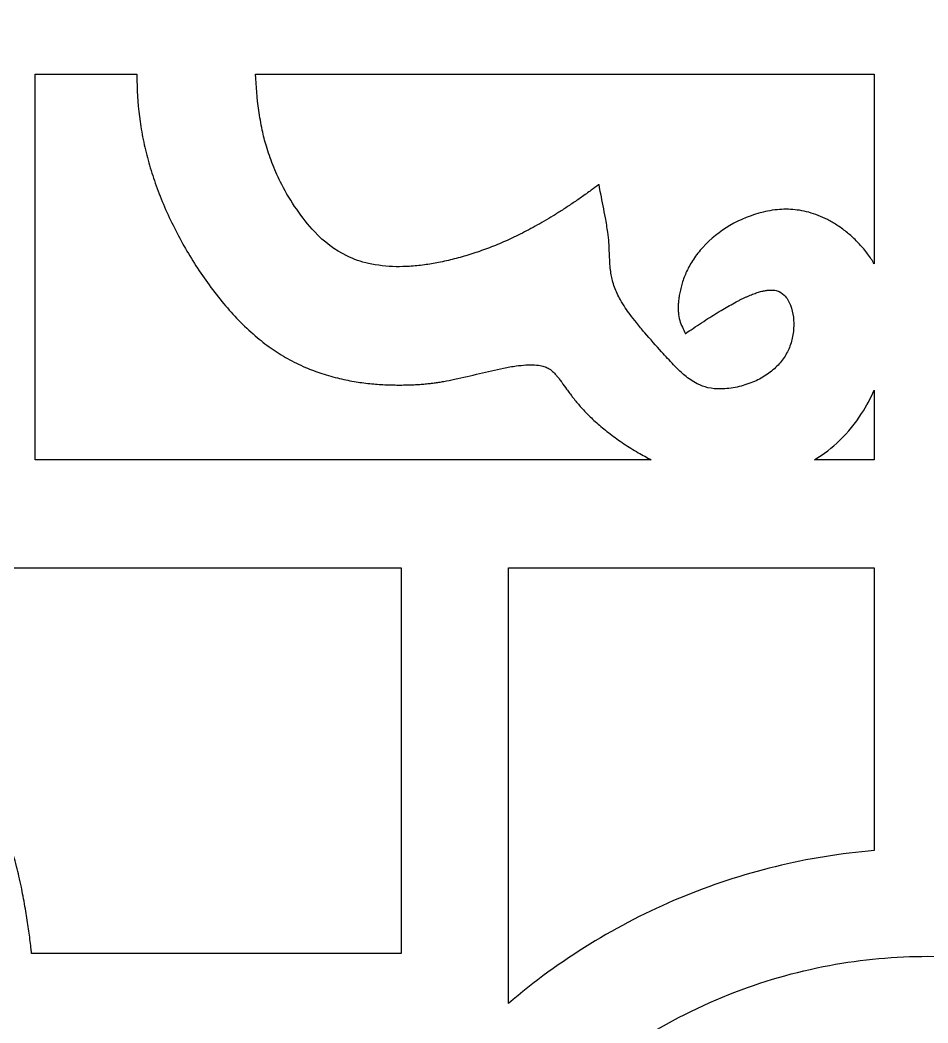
# Model space of a CAD drawing. Header units: centimetres. Extents: x -10 to 9.2, y -12 to 12.7.
# Drawn here: x -8.161 to -5.412, y -2.689 to 0.348 of the extents above; entities that cross this region are included whole.
import ezdxf

# ---------------------------------------------------------------- set-up
doc = ezdxf.new("R2010")
doc.units = ezdxf.units.CM
doc.header["$MEASUREMENT"] = 0
doc.layers.add('layer 1', color=7, linetype='Continuous')

msp = doc.modelspace()

# ---------------------------------------------------------------- linework, layer by layer
at = {"layer": 'layer 1', "color": 177}
for points, knots in [([(-0.8125, 12.67695), (-0.8125, 4.45748), (-0.8125, -3.76202), (-0.8125, -11.9815), (-0.8125, -11.9815), (-3.87863, -11.9815), (-6.94479, -11.9815), (-10.01093, -11.9815), (-10.01093, -11.9815), (-10.01093, -3.76202), (-10.01093, 4.45748), (-10.01093, 12.67695), (-10.01093, 12.67695), (-6.94479, 12.67695), (-3.87863, 12.67695), (-0.8125, 12.67695)], [0, 0, 0, 0, 0.2, 0.2, 0.2, 0.2, 0.4, 0.4, 0.4, 0.4, 0.6, 0.6, 0.6, 0.6, 1, 1, 1, 1]), ([(-8.82941, -1.75183), (-8.82253, -1.74966), (-8.81553, -1.74772), (-8.80855, -1.74601), (-8.80855, -1.74601), (-8.79773, -1.74338), (-8.78682, -1.74131), (-8.77582, -1.73981), (-8.77582, -1.73981), (-8.76476, -1.7383), (-8.75366, -1.73735), (-8.74252, -1.73698), (-8.74252, -1.73698), (-8.72389, -1.73637), (-8.70529, -1.73728), (-8.68685, -1.7397), (-8.68685, -1.7397), (-8.66301, -1.74282), (-8.63937, -1.74741), (-8.61604, -1.75346), (-8.61604, -1.75346), (-8.56824, -1.76585), (-8.5218, -1.78283), (-8.47724, -1.80423), (-8.47724, -1.80423), (-8.4399, -1.82217), (-8.4049, -1.84437), (-8.3727, -1.87054), (-8.3727, -1.87054), (-8.33961, -1.89743), (-8.31024, -1.92843), (-8.28511, -1.96298), (-8.28511, -1.96298), (-8.25666, -2.00211), (-8.23277, -2.0442), (-8.21381, -2.08878), (-8.21381, -2.08878), (-8.20579, -2.10762), (-8.1985, -2.12678), (-8.19211, -2.14621), (-8.19211, -2.14621), (-8.1845, -2.16914), (-8.17775, -2.19233), (-8.17177, -2.21573), (-8.17177, -2.21573), (-8.16926, -2.22551), (-8.16692, -2.23531), (-8.16466, -2.24515), (-8.16466, -2.24515), (-8.16217, -2.25606), (-8.15979, -2.26702), (-8.15756, -2.278), (-8.15756, -2.278), (-8.15571, -2.28699), (-8.15396, -2.296), (-8.15225, -2.30503), (-8.15225, -2.30503), (-8.15023, -2.31571), (-8.14832, -2.32638), (-8.14649, -2.33708), (-8.14649, -2.33708), (-8.14352, -2.35524), (-8.14059, -2.37341), (-8.13767, -2.39155), (-8.13767, -2.39155), (-8.13634, -2.40027), (-8.13508, -2.40897), (-8.13387, -2.41771), (-8.13387, -2.41771), (-8.13275, -2.42591), (-8.13168, -2.43415), (-8.13065, -2.44242), (-8.13065, -2.44242), (-8.12963, -2.45042), (-8.1287, -2.45841), (-8.12779, -2.46643), (-8.12779, -2.46643), (-8.12735, -2.47059), (-8.1269, -2.47476), (-8.12647, -2.47893), (-8.12647, -2.47893), (-7.75333, -2.47893), (-7.38026, -2.47893), (-7.00715, -2.47893), (-7.00715, -2.47893), (-7.00715, -2.08957), (-7.00715, -1.7002), (-7.00715, -1.31083), (-7.00715, -1.31083), (-7.47876, -1.31083), (-7.9504, -1.31083), (-8.42198, -1.31083), (-8.42198, -1.31083), (-8.42782, -1.31083), (-8.43362, -1.31083), (-8.4394, -1.31083), (-8.4394, -1.31083), (-8.43967, -1.31083), (-8.43994, -1.31083), (-8.44022, -1.31083), (-8.44022, -1.31083), (-8.44022, -1.31056), (-8.44022, -1.31028), (-8.44022, -1.31002), (-8.44022, -1.31002), (-8.44022, -1.30417), (-8.44022, -1.29834), (-8.44022, -1.2925), (-8.44022, -1.2925), (-8.44022, -1.2737), (-8.44022, -1.2549), (-8.44022, -1.23611), (-8.44022, -1.23611), (-8.44022, -1.15814), (-8.44022, -1.08015), (-8.44022, -1.0022), (-8.44022, -1.0022), (-8.44022, -0.60671), (-8.44022, -0.21123), (-8.44022, 0.18426), (-8.44022, 0.18426), (-8.80967, 0.18426), (-9.17908, 0.18426), (-9.5485, 0.18426), (-9.5485, 0.18426), (-9.5485, -0.2253), (-9.5485, -0.63487), (-9.5485, -1.04443), (-9.5485, -1.04443), (-9.54541, -1.04479), (-9.54233, -1.04512), (-9.53921, -1.04546), (-9.53921, -1.04546), (-9.53126, -1.04635), (-9.52331, -1.04732), (-9.51535, -1.04833), (-9.51535, -1.04833), (-9.50719, -1.04935), (-9.49898, -1.05047), (-9.49081, -1.0516), (-9.49081, -1.0516), (-9.48221, -1.0528), (-9.47366, -1.05404), (-9.46507, -1.05536), (-9.46507, -1.05536), (-9.44701, -1.05829), (-9.42898, -1.06128), (-9.41095, -1.06421), (-9.41095, -1.06421), (-9.40025, -1.06609), (-9.3896, -1.06804), (-9.37892, -1.07008), (-9.37892, -1.07008), (-9.36994, -1.07177), (-9.36096, -1.07357), (-9.35205, -1.07542), (-9.35205, -1.07542), (-9.34113, -1.07768), (-9.33029, -1.08005), (-9.31942, -1.08257), (-9.31942, -1.08257), (-9.30965, -1.08483), (-9.29992, -1.08722), (-9.2902, -1.08972), (-9.2902, -1.08972), (-9.26696, -1.09575), (-9.24391, -1.10258), (-9.22116, -1.11021), (-9.22116, -1.11021), (-9.20183, -1.11668), (-9.18283, -1.12397), (-9.16411, -1.13204), (-9.16411, -1.13204), (-9.11984, -1.15116), (-9.07801, -1.17519), (-9.03913, -1.20384), (-9.03913, -1.20384), (-9.00483, -1.22914), (-8.97408, -1.25869), (-8.94731, -1.29204), (-8.94731, -1.29204), (-8.92136, -1.32445), (-8.8993, -1.35968), (-8.88148, -1.39729), (-8.88148, -1.39729), (-8.86019, -1.44216), (-8.84334, -1.48887), (-8.83104, -1.53701), (-8.83104, -1.53701), (-8.82507, -1.56048), (-8.82048, -1.58426), (-8.81739, -1.6083), (-8.81739, -1.6083), (-8.81498, -1.62689), (-8.81407, -1.6456), (-8.81469, -1.66434), (-8.81469, -1.66434), (-8.81504, -1.67554), (-8.81595, -1.68674), (-8.81747, -1.69784), (-8.81747, -1.69784), (-8.81897, -1.70893), (-8.82103, -1.71991), (-8.82362, -1.73079), (-8.82362, -1.73079), (-8.82534, -1.73787), (-8.82725, -1.74488), (-8.82941, -1.75183)], [0, 0, 0, 0, 0.0188679, 0.0188679, 0.0188679, 0.0188679, 0.0377358, 0.0377358, 0.0377358, 0.0377358, 0.0566038, 0.0566038, 0.0566038, 0.0566038, 0.0754717, 0.0754717, 0.0754717, 0.0754717, 0.0943396, 0.0943396, 0.0943396, 0.0943396, 0.1132075, 0.1132075, 0.1132075, 0.1132075, 0.1320755, 0.1320755, 0.1320755, 0.1320755, 0.1509434, 0.1509434, 0.1509434, 0.1509434, 0.1698113, 0.1698113, 0.1698113, 0.1698113, 0.1886792, 0.1886792, 0.1886792, 0.1886792, 0.2075472, 0.2075472, 0.2075472, 0.2075472, 0.2264151, 0.2264151, 0.2264151, 0.2264151, 0.245283, 0.245283, 0.245283, 0.245283, 0.2641509, 0.2641509, 0.2641509, 0.2641509, 0.2830189, 0.2830189, 0.2830189, 0.2830189, 0.3018868, 0.3018868, 0.3018868, 0.3018868, 0.3207547, 0.3207547, 0.3207547, 0.3207547, 0.3396226, 0.3396226, 0.3396226, 0.3396226, 0.3584906, 0.3584906, 0.3584906, 0.3584906, 0.3773585, 0.3773585, 0.3773585, 0.3773585, 0.3962264, 0.3962264, 0.3962264, 0.3962264, 0.4150943, 0.4150943, 0.4150943, 0.4150943, 0.4339623, 0.4339623, 0.4339623, 0.4339623, 0.4528302, 0.4528302, 0.4528302, 0.4528302, 0.4716981, 0.4716981, 0.4716981, 0.4716981, 0.490566, 0.490566, 0.490566, 0.490566, 0.509434, 0.509434, 0.509434, 0.509434, 0.5283019, 0.5283019, 0.5283019, 0.5283019, 0.5471698, 0.5471698, 0.5471698, 0.5471698, 0.5660377, 0.5660377, 0.5660377, 0.5660377, 0.5849057, 0.5849057, 0.5849057, 0.5849057, 0.6037736, 0.6037736, 0.6037736, 0.6037736, 0.6226415, 0.6226415, 0.6226415, 0.6226415, 0.6415094, 0.6415094, 0.6415094, 0.6415094, 0.6603774, 0.6603774, 0.6603774, 0.6603774, 0.6792453, 0.6792453, 0.6792453, 0.6792453, 0.6981132, 0.6981132, 0.6981132, 0.6981132, 0.7169811, 0.7169811, 0.7169811, 0.7169811, 0.7358491, 0.7358491, 0.7358491, 0.7358491, 0.754717, 0.754717, 0.754717, 0.754717, 0.7735849, 0.7735849, 0.7735849, 0.7735849, 0.7924528, 0.7924528, 0.7924528, 0.7924528, 0.8113208, 0.8113208, 0.8113208, 0.8113208, 0.8301887, 0.8301887, 0.8301887, 0.8301887, 0.8490566, 0.8490566, 0.8490566, 0.8490566, 0.8679245, 0.8679245, 0.8679245, 0.8679245, 0.8867925, 0.8867925, 0.8867925, 0.8867925, 0.9056604, 0.9056604, 0.9056604, 0.9056604, 0.9245283, 0.9245283, 0.9245283, 0.9245283, 0.9433962, 0.9433962, 0.9433962, 0.9433962, 0.9622642, 0.9622642, 0.9622642, 0.9622642, 1, 1, 1, 1]), ([(-6.24965, -0.98387), (-6.26298, -0.97712), (-6.27613, -0.96998), (-6.28908, -0.96248), (-6.28908, -0.96248), (-6.30393, -0.95383), (-6.31851, -0.94473), (-6.3328, -0.93515), (-6.3328, -0.93515), (-6.34701, -0.92563), (-6.36091, -0.91565), (-6.37448, -0.90524), (-6.37448, -0.90524), (-6.38084, -0.90039), (-6.38706, -0.89543), (-6.39325, -0.8904), (-6.39325, -0.8904), (-6.39917, -0.88554), (-6.40503, -0.88061), (-6.4108, -0.87556), (-6.4108, -0.87556), (-6.41635, -0.87072), (-6.42188, -0.86576), (-6.42728, -0.8607), (-6.42728, -0.8607), (-6.43227, -0.85605), (-6.43722, -0.8513), (-6.44206, -0.84644), (-6.44206, -0.84644), (-6.44649, -0.84199), (-6.45086, -0.83744), (-6.45518, -0.8328), (-6.45518, -0.8328), (-6.45951, -0.82818), (-6.46369, -0.82349), (-6.46783, -0.81874), (-6.46783, -0.81874), (-6.47134, -0.81468), (-6.47481, -0.81056), (-6.47821, -0.80641), (-6.47821, -0.80641), (-6.48179, -0.802), (-6.48534, -0.79754), (-6.48881, -0.79301), (-6.48881, -0.79301), (-6.49142, -0.78965), (-6.49399, -0.78627), (-6.49653, -0.78288), (-6.49653, -0.78288), (-6.49976, -0.77852), (-6.50296, -0.77414), (-6.50612, -0.76976), (-6.50612, -0.76976), (-6.51098, -0.76294), (-6.51589, -0.75613), (-6.52077, -0.74932), (-6.52077, -0.74932), (-6.52329, -0.74582), (-6.5259, -0.74233), (-6.52852, -0.73889), (-6.52852, -0.73889), (-6.53018, -0.73668), (-6.5319, -0.73447), (-6.53364, -0.7323), (-6.53364, -0.7323), (-6.53582, -0.72967), (-6.53806, -0.72704), (-6.54035, -0.72451), (-6.54035, -0.72451), (-6.54207, -0.72259), (-6.54388, -0.72074), (-6.54574, -0.71894), (-6.54574, -0.71894), (-6.54971, -0.7151), (-6.55405, -0.71165), (-6.55868, -0.70866), (-6.55868, -0.70866), (-6.5626, -0.70614), (-6.56682, -0.70406), (-6.57116, -0.70245), (-6.57116, -0.70245), (-6.57595, -0.7007), (-6.58083, -0.6994), (-6.58589, -0.69858), (-6.58589, -0.69858), (-6.59346, -0.69734), (-6.60109, -0.69659), (-6.60879, -0.69641), (-6.60879, -0.69641), (-6.61582, -0.69622), (-6.62284, -0.69635), (-6.62987, -0.69682), (-6.62987, -0.69682), (-6.63941, -0.69741), (-6.64896, -0.69836), (-6.65847, -0.69963), (-6.65847, -0.69963), (-6.67148, -0.70137), (-6.68436, -0.70354), (-6.69719, -0.7062), (-6.69719, -0.7062), (-6.7216, -0.71121), (-6.74589, -0.7167), (-6.7701, -0.72266), (-6.7701, -0.72266), (-6.79508, -0.72879), (-6.8201, -0.73466), (-6.84519, -0.74027), (-6.84519, -0.74027), (-6.85606, -0.74268), (-6.86699, -0.74483), (-6.87795, -0.74671), (-6.87795, -0.74671), (-6.88283, -0.74756), (-6.88774, -0.74833), (-6.89268, -0.74908), (-6.89268, -0.74908), (-6.89748, -0.7498), (-6.90234, -0.75047), (-6.90714, -0.7511), (-6.90714, -0.7511), (-6.9123, -0.75177), (-6.91747, -0.75239), (-6.92267, -0.75295), (-6.92267, -0.75295), (-6.92792, -0.75352), (-6.93316, -0.75401), (-6.93841, -0.75448), (-6.93841, -0.75448), (-6.94396, -0.75495), (-6.94953, -0.75537), (-6.9551, -0.75572), (-6.9551, -0.75572), (-6.96085, -0.75609), (-6.96667, -0.75642), (-6.97244, -0.75666), (-6.97244, -0.75666), (-6.9785, -0.75693), (-6.98451, -0.75712), (-6.99061, -0.75724), (-6.99061, -0.75724), (-6.99699, -0.75738), (-7.00339, -0.75748), (-7.00981, -0.75748), (-7.00981, -0.75748), (-7.01684, -0.7575), (-7.02387, -0.75746), (-7.0309, -0.75732), (-7.0309, -0.75732), (-7.0376, -0.75721), (-7.04436, -0.757), (-7.05108, -0.75671), (-7.05108, -0.75671), (-7.05869, -0.7564), (-7.0663, -0.75599), (-7.07387, -0.75547), (-7.07387, -0.75547), (-7.08123, -0.75499), (-7.08853, -0.75438), (-7.09589, -0.75368), (-7.09589, -0.75368), (-7.10398, -0.75291), (-7.11206, -0.75202), (-7.12016, -0.75099), (-7.12016, -0.75099), (-7.12795, -0.75002), (-7.13578, -0.7489), (-7.14357, -0.74766), (-7.14357, -0.74766), (-7.15209, -0.7463), (-7.16052, -0.74479), (-7.16896, -0.74313), (-7.16896, -0.74313), (-7.17715, -0.74152), (-7.18535, -0.73976), (-7.19351, -0.73785), (-7.19351, -0.73785), (-7.21159, -0.7336), (-7.22947, -0.72858), (-7.24714, -0.7228), (-7.24714, -0.7228), (-7.26406, -0.71726), (-7.28079, -0.71095), (-7.29715, -0.70394), (-7.29715, -0.70394), (-7.31558, -0.69602), (-7.33358, -0.68718), (-7.3511, -0.67741), (-7.3511, -0.67741), (-7.36836, -0.66778), (-7.38511, -0.65726), (-7.40123, -0.64589), (-7.40123, -0.64589), (-7.41782, -0.6342), (-7.43381, -0.62168), (-7.44914, -0.60842), (-7.44914, -0.60842), (-7.46669, -0.59323), (-7.48356, -0.57732), (-7.49973, -0.56066), (-7.49973, -0.56066), (-7.5151, -0.54482), (-7.52991, -0.52844), (-7.54406, -0.51153), (-7.54406, -0.51153), (-7.55962, -0.49299), (-7.57452, -0.47395), (-7.58878, -0.45443), (-7.58878, -0.45443), (-7.61646, -0.41663), (-7.64187, -0.37723), (-7.66494, -0.33645), (-7.66494, -0.33645), (-7.68818, -0.29539), (-7.70906, -0.25303), (-7.72744, -0.20953), (-7.72744, -0.20953), (-7.73627, -0.18865), (-7.74446, -0.1675), (-7.752, -0.14612), (-7.752, -0.14612), (-7.75917, -0.12577), (-7.76568, -0.10518), (-7.77156, -0.08443), (-7.77156, -0.08443), (-7.77739, -0.06375), (-7.78252, -0.04288), (-7.78697, -0.02187), (-7.78697, -0.02187), (-7.79135, -0.00117), (-7.79504, 0.01969), (-7.79804, 0.04064), (-7.79804, 0.04064), (-7.80388, 0.08141), (-7.80704, 0.12248), (-7.80752, 0.16367), (-7.80752, 0.16367), (-7.80757, 0.17054), (-7.80762, 0.17739), (-7.80756, 0.18426), (-7.80756, 0.18426), (-7.91018, 0.18426), (-8.0128, 0.18426), (-8.11544, 0.18426), (-8.11544, 0.18426), (-8.11544, -0.20511), (-8.11544, -0.5945), (-8.11544, -0.98387), (-8.11544, -0.98387), (-7.49352, -0.98387), (-6.87156, -0.98387), (-6.24965, -0.98387)], [0, 0, 0, 0, 0.015625, 0.015625, 0.015625, 0.015625, 0.03125, 0.03125, 0.03125, 0.03125, 0.046875, 0.046875, 0.046875, 0.046875, 0.0625, 0.0625, 0.0625, 0.0625, 0.078125, 0.078125, 0.078125, 0.078125, 0.09375, 0.09375, 0.09375, 0.09375, 0.109375, 0.109375, 0.109375, 0.109375, 0.125, 0.125, 0.125, 0.125, 0.140625, 0.140625, 0.140625, 0.140625, 0.15625, 0.15625, 0.15625, 0.15625, 0.171875, 0.171875, 0.171875, 0.171875, 0.1875, 0.1875, 0.1875, 0.1875, 0.203125, 0.203125, 0.203125, 0.203125, 0.21875, 0.21875, 0.21875, 0.21875, 0.234375, 0.234375, 0.234375, 0.234375, 0.25, 0.25, 0.25, 0.25, 0.265625, 0.265625, 0.265625, 0.265625, 0.28125, 0.28125, 0.28125, 0.28125, 0.296875, 0.296875, 0.296875, 0.296875, 0.3125, 0.3125, 0.3125, 0.3125, 0.328125, 0.328125, 0.328125, 0.328125, 0.34375, 0.34375, 0.34375, 0.34375, 0.359375, 0.359375, 0.359375, 0.359375, 0.375, 0.375, 0.375, 0.375, 0.390625, 0.390625, 0.390625, 0.390625, 0.40625, 0.40625, 0.40625, 0.40625, 0.421875, 0.421875, 0.421875, 0.421875, 0.4375, 0.4375, 0.4375, 0.4375, 0.453125, 0.453125, 0.453125, 0.453125, 0.46875, 0.46875, 0.46875, 0.46875, 0.484375, 0.484375, 0.484375, 0.484375, 0.5, 0.5, 0.5, 0.5, 0.515625, 0.515625, 0.515625, 0.515625, 0.53125, 0.53125, 0.53125, 0.53125, 0.546875, 0.546875, 0.546875, 0.546875, 0.5625, 0.5625, 0.5625, 0.5625, 0.578125, 0.578125, 0.578125, 0.578125, 0.59375, 0.59375, 0.59375, 0.59375, 0.609375, 0.609375, 0.609375, 0.609375, 0.625, 0.625, 0.625, 0.625, 0.640625, 0.640625, 0.640625, 0.640625, 0.65625, 0.65625, 0.65625, 0.65625, 0.671875, 0.671875, 0.671875, 0.671875, 0.6875, 0.6875, 0.6875, 0.6875, 0.703125, 0.703125, 0.703125, 0.703125, 0.71875, 0.71875, 0.71875, 0.71875, 0.734375, 0.734375, 0.734375, 0.734375, 0.75, 0.75, 0.75, 0.75, 0.765625, 0.765625, 0.765625, 0.765625, 0.78125, 0.78125, 0.78125, 0.78125, 0.796875, 0.796875, 0.796875, 0.796875, 0.8125, 0.8125, 0.8125, 0.8125, 0.828125, 0.828125, 0.828125, 0.828125, 0.84375, 0.84375, 0.84375, 0.84375, 0.859375, 0.859375, 0.859375, 0.859375, 0.875, 0.875, 0.875, 0.875, 0.890625, 0.890625, 0.890625, 0.890625, 0.90625, 0.90625, 0.90625, 0.90625, 0.921875, 0.921875, 0.921875, 0.921875, 0.9375, 0.9375, 0.9375, 0.9375, 0.953125, 0.953125, 0.953125, 0.953125, 0.96875, 0.96875, 0.96875, 0.96875, 1, 1, 1, 1]), ([(-6.21829, -0.65721), (-6.20626, -0.67028), (-6.1942, -0.68335), (-6.18217, -0.69645), (-6.18217, -0.69645), (-6.17596, -0.70288), (-6.1696, -0.70918), (-6.1631, -0.71533), (-6.1631, -0.71533), (-6.15834, -0.71982), (-6.15345, -0.72417), (-6.14845, -0.72835), (-6.14845, -0.72835), (-6.13685, -0.73805), (-6.12422, -0.74644), (-6.11086, -0.75348), (-6.11086, -0.75348), (-6.10048, -0.75893), (-6.08952, -0.76296), (-6.0781, -0.76554), (-6.0781, -0.76554), (-6.06538, -0.7684), (-6.05235, -0.76971), (-6.03931, -0.76944), (-6.03931, -0.76944), (-6.02256, -0.76909), (-6.00591, -0.76711), (-5.98954, -0.76351), (-5.98954, -0.76351), (-5.97353, -0.76001), (-5.95791, -0.7551), (-5.94276, -0.74888), (-5.94276, -0.74888), (-5.92873, -0.74313), (-5.91535, -0.73613), (-5.90261, -0.72789), (-5.90261, -0.72789), (-5.8905, -0.72007), (-5.8793, -0.71099), (-5.86912, -0.70077), (-5.86912, -0.70077), (-5.85978, -0.69143), (-5.85158, -0.6811), (-5.8446, -0.66987), (-5.8446, -0.66987), (-5.83777, -0.65888), (-5.83218, -0.64715), (-5.82804, -0.63487), (-5.82804, -0.63487), (-5.82366, -0.62207), (-5.82073, -0.60885), (-5.81929, -0.5954), (-5.81929, -0.5954), (-5.81772, -0.58082), (-5.81772, -0.56615), (-5.81935, -0.55158), (-5.81935, -0.55158), (-5.82066, -0.5394), (-5.82354, -0.52749), (-5.8279, -0.51603), (-5.8279, -0.51603), (-5.83225, -0.50457), (-5.8388, -0.4942), (-5.84721, -0.48533), (-5.84721, -0.48533), (-5.85303, -0.47922), (-5.86018, -0.4748), (-5.8682, -0.47236), (-5.8682, -0.47236), (-5.87053, -0.47164), (-5.87292, -0.47109), (-5.87531, -0.4707), (-5.87531, -0.4707), (-5.8781, -0.47025), (-5.88097, -0.46997), (-5.88378, -0.46986), (-5.88378, -0.46986), (-5.88678, -0.46976), (-5.88978, -0.46983), (-5.89277, -0.47004), (-5.89277, -0.47004), (-5.89642, -0.47032), (-5.90013, -0.47077), (-5.90379, -0.4714), (-5.90379, -0.4714), (-5.90754, -0.47202), (-5.91127, -0.47281), (-5.91495, -0.47373), (-5.91495, -0.47373), (-5.91952, -0.47487), (-5.92407, -0.47619), (-5.92855, -0.47764), (-5.92855, -0.47764), (-5.93082, -0.47839), (-5.93306, -0.47913), (-5.93532, -0.47993), (-5.93532, -0.47993), (-5.93781, -0.48082), (-5.9403, -0.48175), (-5.94278, -0.4827), (-5.94278, -0.4827), (-5.94526, -0.48365), (-5.9477, -0.48462), (-5.95018, -0.48564), (-5.95018, -0.48564), (-5.95288, -0.48677), (-5.95554, -0.48789), (-5.95823, -0.48909), (-5.95823, -0.48909), (-5.96089, -0.49025), (-5.96358, -0.49146), (-5.96624, -0.49269), (-5.96624, -0.49269), (-5.96915, -0.49403), (-5.97203, -0.4954), (-5.97494, -0.49682), (-5.97494, -0.49682), (-5.97784, -0.49823), (-5.98069, -0.49964), (-5.98355, -0.50108), (-5.98355, -0.50108), (-5.98661, -0.50264), (-5.98965, -0.50421), (-5.99268, -0.5058), (-5.99268, -0.5058), (-6.00606, -0.51332), (-6.01944, -0.52081), (-6.03278, -0.52833), (-6.03278, -0.52833), (-6.04788, -0.53765), (-6.06295, -0.54698), (-6.07805, -0.5563), (-6.07805, -0.5563), (-6.09512, -0.56757), (-6.11216, -0.57883), (-6.1292, -0.59009), (-6.1292, -0.59009), (-6.1347, -0.59374), (-6.14021, -0.59738), (-6.14575, -0.60103), (-6.14575, -0.60103), (-6.146, -0.60118), (-6.14626, -0.60137), (-6.14652, -0.60152), (-6.14652, -0.60152), (-6.14665, -0.60124), (-6.14676, -0.60096), (-6.14689, -0.6007), (-6.14689, -0.6007), (-6.14979, -0.59471), (-6.15269, -0.58875), (-6.15556, -0.58277), (-6.15556, -0.58277), (-6.1588, -0.5761), (-6.16134, -0.56915), (-6.16326, -0.56196), (-6.16326, -0.56196), (-6.16534, -0.55417), (-6.16672, -0.54622), (-6.16745, -0.53818), (-6.16745, -0.53818), (-6.16784, -0.53396), (-6.16806, -0.52973), (-6.16811, -0.5255), (-6.16811, -0.5255), (-6.16815, -0.52091), (-6.16806, -0.51632), (-6.16782, -0.51172), (-6.16782, -0.51172), (-6.16752, -0.50703), (-6.16709, -0.50236), (-6.16654, -0.49768), (-6.16654, -0.49768), (-6.16589, -0.49252), (-6.16512, -0.48739), (-6.16417, -0.48228), (-6.16417, -0.48228), (-6.16317, -0.47671), (-6.16199, -0.47117), (-6.16064, -0.46569), (-6.16064, -0.46569), (-6.1593, -0.46022), (-6.15782, -0.45478), (-6.15615, -0.4494), (-6.15615, -0.4494), (-6.15427, -0.44331), (-6.15221, -0.43729), (-6.14994, -0.43135), (-6.14994, -0.43135), (-6.14769, -0.42543), (-6.14523, -0.41961), (-6.14255, -0.41386), (-6.14255, -0.41386), (-6.13669, -0.40111), (-6.12985, -0.38885), (-6.12212, -0.37712), (-6.12212, -0.37712), (-6.11794, -0.37072), (-6.11345, -0.36449), (-6.10873, -0.35847), (-6.10873, -0.35847), (-6.10393, -0.35233), (-6.09889, -0.34641), (-6.09361, -0.34072), (-6.09361, -0.34072), (-6.06955, -0.31461), (-6.04191, -0.29237), (-6.01131, -0.27448), (-6.01131, -0.27448), (-5.98001, -0.25615), (-5.94641, -0.24253), (-5.91121, -0.23391), (-5.91121, -0.23391), (-5.89259, -0.22936), (-5.87358, -0.22658), (-5.85444, -0.22563), (-5.85444, -0.22563), (-5.8365, -0.22475), (-5.81854, -0.2257), (-5.80076, -0.22847), (-5.80076, -0.22847), (-5.79123, -0.22998), (-5.78177, -0.232), (-5.77246, -0.23453), (-5.77246, -0.23453), (-5.7629, -0.23713), (-5.75349, -0.24024), (-5.74424, -0.24384), (-5.74424, -0.24384), (-5.7347, -0.24759), (-5.72529, -0.25183), (-5.71621, -0.25653), (-5.71621, -0.25653), (-5.70645, -0.26158), (-5.69701, -0.26709), (-5.68781, -0.27305), (-5.68781, -0.27305), (-5.67796, -0.27942), (-5.6685, -0.28626), (-5.65932, -0.29358), (-5.65932, -0.29358), (-5.65004, -0.30097), (-5.64114, -0.30881), (-5.63261, -0.31709), (-5.63261, -0.31709), (-5.62332, -0.32609), (-5.6145, -0.3356), (-5.60619, -0.34555), (-5.60619, -0.34555), (-5.59806, -0.35534), (-5.59044, -0.36553), (-5.58341, -0.37614), (-5.58341, -0.37614), (-5.58018, -0.381), (-5.57709, -0.38596), (-5.57411, -0.39098), (-5.57411, -0.39098), (-5.57411, -0.19925), (-5.57411, -0.00749), (-5.57411, 0.18426), (-5.57411, 0.18426), (-6.1987, 0.18426), (-6.82329, 0.18426), (-7.44788, 0.18426), (-7.44788, 0.18426), (-7.44669, 0.14746), (-7.44352, 0.11078), (-7.43832, 0.07431), (-7.43832, 0.07431), (-7.43549, 0.05435), (-7.432, 0.03449), (-7.42784, 0.01477), (-7.42784, 0.01477), (-7.42438, -0.00176), (-7.42027, -0.01814), (-7.4155, -0.03435), (-7.4155, -0.03435), (-7.4127, -0.04389), (-7.40971, -0.05335), (-7.40643, -0.06279), (-7.40643, -0.06279), (-7.40318, -0.07219), (-7.39971, -0.08156), (-7.39604, -0.09081), (-7.39604, -0.09081), (-7.39208, -0.10072), (-7.38787, -0.11051), (-7.38343, -0.12022), (-7.38343, -0.12022), (-7.37879, -0.13036), (-7.37392, -0.1404), (-7.36884, -0.15032), (-7.36884, -0.15032), (-7.34197, -0.20248), (-7.30847, -0.2506), (-7.2689, -0.29378), (-7.2689, -0.29378), (-7.24117, -0.32403), (-7.20838, -0.34858), (-7.17159, -0.36656), (-7.17159, -0.36656), (-7.15072, -0.37675), (-7.12877, -0.3844), (-7.10611, -0.38937), (-7.10611, -0.38937), (-7.07862, -0.3954), (-7.05064, -0.39867), (-7.02248, -0.39912), (-7.02248, -0.39912), (-7.00901, -0.39932), (-6.9956, -0.39902), (-6.98218, -0.39814), (-6.98218, -0.39814), (-6.96704, -0.39718), (-6.95199, -0.39569), (-6.93695, -0.39365), (-6.93695, -0.39365), (-6.92254, -0.3917), (-6.9082, -0.38933), (-6.89395, -0.3865), (-6.89395, -0.3865), (-6.87796, -0.38334), (-6.8621, -0.37976), (-6.84633, -0.37573), (-6.84633, -0.37573), (-6.83044, -0.37168), (-6.81469, -0.36723), (-6.79906, -0.36235), (-6.79906, -0.36235), (-6.78328, -0.35744), (-6.7676, -0.35212), (-6.75208, -0.3464), (-6.75208, -0.3464), (-6.74395, -0.34339), (-6.73583, -0.3403), (-6.72781, -0.33707), (-6.72781, -0.33707), (-6.71956, -0.33378), (-6.71139, -0.3304), (-6.70323, -0.3269), (-6.70323, -0.3269), (-6.6949, -0.32331), (-6.68658, -0.31962), (-6.67835, -0.31582), (-6.67835, -0.31582), (-6.66981, -0.31189), (-6.66136, -0.30787), (-6.65291, -0.30373), (-6.65291, -0.30373), (-6.64431, -0.2995), (-6.63572, -0.29515), (-6.62722, -0.29071), (-6.62722, -0.29071), (-6.61836, -0.28609), (-6.60955, -0.28137), (-6.60084, -0.27654), (-6.60084, -0.27654), (-6.59189, -0.27159), (-6.58299, -0.26656), (-6.57422, -0.26144), (-6.57422, -0.26144), (-6.56496, -0.25602), (-6.55578, -0.25055), (-6.5467, -0.24495), (-6.5467, -0.24495), (-6.53738, -0.23926), (-6.52817, -0.23347), (-6.51898, -0.22756), (-6.51898, -0.22756), (-6.50934, -0.22136), (-6.49976, -0.21507), (-6.49025, -0.20867), (-6.49025, -0.20867), (-6.48054, -0.20214), (-6.47093, -0.19553), (-6.46138, -0.18885), (-6.46138, -0.18885), (-6.45126, -0.18175), (-6.44122, -0.17456), (-6.43125, -0.1673), (-6.43125, -0.1673), (-6.42389, -0.16196), (-6.41658, -0.1566), (-6.40926, -0.15126), (-6.40926, -0.15126), (-6.4089, -0.15102), (-6.40856, -0.15075), (-6.4082, -0.15051), (-6.4082, -0.15051), (-6.40814, -0.15092), (-6.40805, -0.15135), (-6.40797, -0.15176), (-6.40797, -0.15176), (-6.4062, -0.1607), (-6.40446, -0.16965), (-6.40269, -0.17859), (-6.40269, -0.17859), (-6.39796, -0.20279), (-6.39318, -0.22699), (-6.38845, -0.25118), (-6.38845, -0.25118), (-6.38575, -0.26574), (-6.38338, -0.28034), (-6.38134, -0.29501), (-6.38134, -0.29501), (-6.37987, -0.30576), (-6.37874, -0.31654), (-6.37798, -0.32737), (-6.37798, -0.32737), (-6.37775, -0.3305), (-6.37754, -0.33367), (-6.37739, -0.33681), (-6.37739, -0.33681), (-6.37695, -0.34641), (-6.37651, -0.35602), (-6.37612, -0.36563), (-6.37612, -0.36563), (-6.37583, -0.37343), (-6.37543, -0.38123), (-6.37492, -0.38899), (-6.37492, -0.38899), (-6.37461, -0.39374), (-6.37423, -0.39846), (-6.37371, -0.40319), (-6.37371, -0.40319), (-6.373, -0.41001), (-6.37205, -0.4168), (-6.37088, -0.42357), (-6.37088, -0.42357), (-6.36985, -0.42942), (-6.36862, -0.43521), (-6.36715, -0.44097), (-6.36715, -0.44097), (-6.36542, -0.44774), (-6.36339, -0.45441), (-6.36102, -0.461), (-6.36102, -0.461), (-6.35868, -0.46758), (-6.35599, -0.47407), (-6.35305, -0.48041), (-6.35305, -0.48041), (-6.34999, -0.48691), (-6.34667, -0.49326), (-6.34306, -0.49947), (-6.34306, -0.49947), (-6.33841, -0.5076), (-6.33348, -0.51552), (-6.32824, -0.52332), (-6.32824, -0.52332), (-6.32364, -0.53023), (-6.31885, -0.53704), (-6.31391, -0.54376), (-6.31391, -0.54376), (-6.30775, -0.55215), (-6.30138, -0.56043), (-6.29488, -0.56858), (-6.29488, -0.56858), (-6.28666, -0.57894), (-6.27817, -0.58914), (-6.26952, -0.59915), (-6.26952, -0.59915), (-6.25265, -0.61869), (-6.23558, -0.63803), (-6.21829, -0.65721)], [0, 0, 0, 0, 0.008547, 0.008547, 0.008547, 0.008547, 0.017094, 0.017094, 0.017094, 0.017094, 0.025641, 0.025641, 0.025641, 0.025641, 0.034188, 0.034188, 0.034188, 0.034188, 0.042735, 0.042735, 0.042735, 0.042735, 0.0512821, 0.0512821, 0.0512821, 0.0512821, 0.0598291, 0.0598291, 0.0598291, 0.0598291, 0.0683761, 0.0683761, 0.0683761, 0.0683761, 0.0769231, 0.0769231, 0.0769231, 0.0769231, 0.0854701, 0.0854701, 0.0854701, 0.0854701, 0.0940171, 0.0940171, 0.0940171, 0.0940171, 0.1025641, 0.1025641, 0.1025641, 0.1025641, 0.1111111, 0.1111111, 0.1111111, 0.1111111, 0.1196581, 0.1196581, 0.1196581, 0.1196581, 0.1282051, 0.1282051, 0.1282051, 0.1282051, 0.1367521, 0.1367521, 0.1367521, 0.1367521, 0.1452991, 0.1452991, 0.1452991, 0.1452991, 0.1538462, 0.1538462, 0.1538462, 0.1538462, 0.1623932, 0.1623932, 0.1623932, 0.1623932, 0.1709402, 0.1709402, 0.1709402, 0.1709402, 0.1794872, 0.1794872, 0.1794872, 0.1794872, 0.1880342, 0.1880342, 0.1880342, 0.1880342, 0.1965812, 0.1965812, 0.1965812, 0.1965812, 0.2051282, 0.2051282, 0.2051282, 0.2051282, 0.2136752, 0.2136752, 0.2136752, 0.2136752, 0.2222222, 0.2222222, 0.2222222, 0.2222222, 0.2307692, 0.2307692, 0.2307692, 0.2307692, 0.2393162, 0.2393162, 0.2393162, 0.2393162, 0.2478632, 0.2478632, 0.2478632, 0.2478632, 0.2564103, 0.2564103, 0.2564103, 0.2564103, 0.2649573, 0.2649573, 0.2649573, 0.2649573, 0.2735043, 0.2735043, 0.2735043, 0.2735043, 0.2820513, 0.2820513, 0.2820513, 0.2820513, 0.2905983, 0.2905983, 0.2905983, 0.2905983, 0.2991453, 0.2991453, 0.2991453, 0.2991453, 0.3076923, 0.3076923, 0.3076923, 0.3076923, 0.3162393, 0.3162393, 0.3162393, 0.3162393, 0.3247863, 0.3247863, 0.3247863, 0.3247863, 0.3333333, 0.3333333, 0.3333333, 0.3333333, 0.3418803, 0.3418803, 0.3418803, 0.3418803, 0.3504274, 0.3504274, 0.3504274, 0.3504274, 0.3589744, 0.3589744, 0.3589744, 0.3589744, 0.3675214, 0.3675214, 0.3675214, 0.3675214, 0.3760684, 0.3760684, 0.3760684, 0.3760684, 0.3846154, 0.3846154, 0.3846154, 0.3846154, 0.3931624, 0.3931624, 0.3931624, 0.3931624, 0.4017094, 0.4017094, 0.4017094, 0.4017094, 0.4102564, 0.4102564, 0.4102564, 0.4102564, 0.4188034, 0.4188034, 0.4188034, 0.4188034, 0.4273504, 0.4273504, 0.4273504, 0.4273504, 0.4358974, 0.4358974, 0.4358974, 0.4358974, 0.4444444, 0.4444444, 0.4444444, 0.4444444, 0.4529915, 0.4529915, 0.4529915, 0.4529915, 0.4615385, 0.4615385, 0.4615385, 0.4615385, 0.4700855, 0.4700855, 0.4700855, 0.4700855, 0.4786325, 0.4786325, 0.4786325, 0.4786325, 0.4871795, 0.4871795, 0.4871795, 0.4871795, 0.4957265, 0.4957265, 0.4957265, 0.4957265, 0.5042735, 0.5042735, 0.5042735, 0.5042735, 0.5128205, 0.5128205, 0.5128205, 0.5128205, 0.5213675, 0.5213675, 0.5213675, 0.5213675, 0.5299145, 0.5299145, 0.5299145, 0.5299145, 0.5384615, 0.5384615, 0.5384615, 0.5384615, 0.5470085, 0.5470085, 0.5470085, 0.5470085, 0.5555556, 0.5555556, 0.5555556, 0.5555556, 0.5641026, 0.5641026, 0.5641026, 0.5641026, 0.5726496, 0.5726496, 0.5726496, 0.5726496, 0.5811966, 0.5811966, 0.5811966, 0.5811966, 0.5897436, 0.5897436, 0.5897436, 0.5897436, 0.5982906, 0.5982906, 0.5982906, 0.5982906, 0.6068376, 0.6068376, 0.6068376, 0.6068376, 0.6153846, 0.6153846, 0.6153846, 0.6153846, 0.6239316, 0.6239316, 0.6239316, 0.6239316, 0.6324786, 0.6324786, 0.6324786, 0.6324786, 0.6410256, 0.6410256, 0.6410256, 0.6410256, 0.6495726, 0.6495726, 0.6495726, 0.6495726, 0.6581197, 0.6581197, 0.6581197, 0.6581197, 0.6666667, 0.6666667, 0.6666667, 0.6666667, 0.6752137, 0.6752137, 0.6752137, 0.6752137, 0.6837607, 0.6837607, 0.6837607, 0.6837607, 0.6923077, 0.6923077, 0.6923077, 0.6923077, 0.7008547, 0.7008547, 0.7008547, 0.7008547, 0.7094017, 0.7094017, 0.7094017, 0.7094017, 0.7179487, 0.7179487, 0.7179487, 0.7179487, 0.7264957, 0.7264957, 0.7264957, 0.7264957, 0.7350427, 0.7350427, 0.7350427, 0.7350427, 0.7435897, 0.7435897, 0.7435897, 0.7435897, 0.7521368, 0.7521368, 0.7521368, 0.7521368, 0.7606838, 0.7606838, 0.7606838, 0.7606838, 0.7692308, 0.7692308, 0.7692308, 0.7692308, 0.7777778, 0.7777778, 0.7777778, 0.7777778, 0.7863248, 0.7863248, 0.7863248, 0.7863248, 0.7948718, 0.7948718, 0.7948718, 0.7948718, 0.8034188, 0.8034188, 0.8034188, 0.8034188, 0.8119658, 0.8119658, 0.8119658, 0.8119658, 0.8205128, 0.8205128, 0.8205128, 0.8205128, 0.8290598, 0.8290598, 0.8290598, 0.8290598, 0.8376068, 0.8376068, 0.8376068, 0.8376068, 0.8461538, 0.8461538, 0.8461538, 0.8461538, 0.8547009, 0.8547009, 0.8547009, 0.8547009, 0.8632479, 0.8632479, 0.8632479, 0.8632479, 0.8717949, 0.8717949, 0.8717949, 0.8717949, 0.8803419, 0.8803419, 0.8803419, 0.8803419, 0.8888889, 0.8888889, 0.8888889, 0.8888889, 0.8974359, 0.8974359, 0.8974359, 0.8974359, 0.9059829, 0.9059829, 0.9059829, 0.9059829, 0.9145299, 0.9145299, 0.9145299, 0.9145299, 0.9230769, 0.9230769, 0.9230769, 0.9230769, 0.9316239, 0.9316239, 0.9316239, 0.9316239, 0.9401709, 0.9401709, 0.9401709, 0.9401709, 0.9487179, 0.9487179, 0.9487179, 0.9487179, 0.957265, 0.957265, 0.957265, 0.957265, 0.965812, 0.965812, 0.965812, 0.965812, 0.974359, 0.974359, 0.974359, 0.974359, 0.982906, 0.982906, 0.982906, 0.982906, 1, 1, 1, 1]), ([(-5.75511, -0.98387), (-5.69474, -0.98387), (-5.63441, -0.98387), (-5.57411, -0.98387), (-5.57411, -0.98387), (-5.57411, -0.91352), (-5.57411, -0.8432), (-5.57411, -0.77285), (-5.57411, -0.77285), (-5.58518, -0.79741), (-5.59803, -0.82108), (-5.61256, -0.84374), (-5.61256, -0.84374), (-5.63148, -0.87329), (-5.65369, -0.90047), (-5.67884, -0.92485), (-5.67884, -0.92485), (-5.70202, -0.94733), (-5.72754, -0.96707), (-5.75511, -0.98387)], [0, 0, 0, 0, 0.1666667, 0.1666667, 0.1666667, 0.1666667, 0.3333333, 0.3333333, 0.3333333, 0.3333333, 0.5, 0.5, 0.5, 0.5, 0.6666667, 0.6666667, 0.6666667, 0.6666667, 1, 1, 1, 1]), ([(-6.68239, -1.31083), (-6.68239, -1.70632), (-6.68239, -2.1018), (-6.68239, -2.49727), (-6.68239, -2.49727), (-6.68239, -2.54163), (-6.68239, -2.58598), (-6.68239, -2.63032), (-6.68239, -2.63032), (-6.52745, -2.49794), (-6.35345, -2.39059), (-6.16422, -2.31153), (-6.16422, -2.31153), (-5.97495, -2.23249), (-5.7766, -2.1843), (-5.57411, -2.16739), (-5.57411, -2.16739), (-5.57411, -1.88187), (-5.57411, -1.59636), (-5.57411, -1.31083), (-5.57411, -1.31083), (-5.94352, -1.31083), (-6.31299, -1.31083), (-6.68239, -1.31083)], [0, 0, 0, 0, 0.1428571, 0.1428571, 0.1428571, 0.1428571, 0.2857143, 0.2857143, 0.2857143, 0.2857143, 0.4285714, 0.4285714, 0.4285714, 0.4285714, 0.5714286, 0.5714286, 0.5714286, 0.5714286, 0.7142857, 0.7142857, 0.7142857, 0.7142857, 1, 1, 1, 1]), ([(-5.41171, -5.78745), (-5.31272, -5.78745), (-5.21303, -5.77843), (-5.11349, -5.75991), (-5.11349, -5.75991), (-5.01003, -5.74062), (-4.90796, -5.71126), (-4.80843, -5.67161), (-4.80843, -5.67161), (-4.60103, -5.58893), (-4.41285, -5.46528), (-4.25287, -5.3042), (-4.25287, -5.3042), (-4.17288, -5.22367), (-4.10171, -5.13537), (-4.04001, -5.04037), (-4.04001, -5.04037), (-3.97918, -4.94672), (-3.92843, -4.8478), (-3.88794, -4.74485), (-3.88794, -4.74485), (-3.84854, -4.64467), (-3.81937, -4.54194), (-3.80021, -4.43773), (-3.80021, -4.43773), (-3.78182, -4.33755), (-3.77286, -4.23718), (-3.77286, -4.13752), (-3.77286, -4.13752), (-3.77286, -4.03786), (-3.78182, -3.93747), (-3.80021, -3.8373), (-3.80021, -3.8373), (-3.81937, -3.7331), (-3.84854, -3.63037), (-3.88794, -3.53019), (-3.88794, -3.53019), (-3.92843, -3.42724), (-3.97918, -3.32833), (-4.04001, -3.23466), (-4.04001, -3.23466), (-4.10171, -3.13965), (-4.17288, -3.05137), (-4.25287, -2.97085), (-4.25287, -2.97085), (-4.41285, -2.80975), (-4.60103, -2.68611), (-4.80843, -2.60343), (-4.80843, -2.60343), (-4.90796, -2.56377), (-5.01003, -2.53442), (-5.11349, -2.51513), (-5.11349, -2.51513), (-5.21303, -2.49661), (-5.31272, -2.48758), (-5.41171, -2.48758), (-5.41171, -2.48758), (-5.51069, -2.48758), (-5.6104, -2.49661), (-5.70994, -2.51513), (-5.70994, -2.51513), (-5.8134, -2.53442), (-5.91547, -2.56377), (-6.01495, -2.60343), (-6.01495, -2.60343), (-6.22237, -2.68611), (-6.41053, -2.80975), (-6.57056, -2.97085), (-6.57056, -2.97085), (-6.65055, -3.05137), (-6.72172, -3.13965), (-6.78339, -3.23466), (-6.78339, -3.23466), (-6.84423, -3.32833), (-6.895, -3.42724), (-6.93549, -3.53019), (-6.93549, -3.53019), (-6.97488, -3.63037), (-7.00402, -3.7331), (-7.0232, -3.8373), (-7.0232, -3.8373), (-7.04161, -3.93747), (-7.05057, -4.03786), (-7.05057, -4.13752), (-7.05057, -4.13752), (-7.05057, -4.23718), (-7.04161, -4.33755), (-7.0232, -4.43773), (-7.0232, -4.43773), (-7.00402, -4.54194), (-6.97488, -4.64467), (-6.93549, -4.74485), (-6.93549, -4.74485), (-6.895, -4.8478), (-6.84423, -4.94672), (-6.78339, -5.04037), (-6.78339, -5.04037), (-6.72172, -5.13537), (-6.65055, -5.22367), (-6.57056, -5.3042), (-6.57056, -5.3042), (-6.41053, -5.46528), (-6.22237, -5.58893), (-6.01495, -5.67161), (-6.01495, -5.67161), (-5.91547, -5.71126), (-5.8134, -5.74062), (-5.70994, -5.75991), (-5.70994, -5.75991), (-5.6104, -5.77843), (-5.51069, -5.78745), (-5.41171, -5.78745)], [0, 0, 0, 0, 0.0344828, 0.0344828, 0.0344828, 0.0344828, 0.0689655, 0.0689655, 0.0689655, 0.0689655, 0.1034483, 0.1034483, 0.1034483, 0.1034483, 0.137931, 0.137931, 0.137931, 0.137931, 0.1724138, 0.1724138, 0.1724138, 0.1724138, 0.2068966, 0.2068966, 0.2068966, 0.2068966, 0.2413793, 0.2413793, 0.2413793, 0.2413793, 0.2758621, 0.2758621, 0.2758621, 0.2758621, 0.3103448, 0.3103448, 0.3103448, 0.3103448, 0.3448276, 0.3448276, 0.3448276, 0.3448276, 0.3793103, 0.3793103, 0.3793103, 0.3793103, 0.4137931, 0.4137931, 0.4137931, 0.4137931, 0.4482759, 0.4482759, 0.4482759, 0.4482759, 0.4827586, 0.4827586, 0.4827586, 0.4827586, 0.5172414, 0.5172414, 0.5172414, 0.5172414, 0.5517241, 0.5517241, 0.5517241, 0.5517241, 0.5862069, 0.5862069, 0.5862069, 0.5862069, 0.6206897, 0.6206897, 0.6206897, 0.6206897, 0.6551724, 0.6551724, 0.6551724, 0.6551724, 0.6896552, 0.6896552, 0.6896552, 0.6896552, 0.7241379, 0.7241379, 0.7241379, 0.7241379, 0.7586207, 0.7586207, 0.7586207, 0.7586207, 0.7931034, 0.7931034, 0.7931034, 0.7931034, 0.8275862, 0.8275862, 0.8275862, 0.8275862, 0.862069, 0.862069, 0.862069, 0.862069, 0.8965517, 0.8965517, 0.8965517, 0.8965517, 0.9310345, 0.9310345, 0.9310345, 0.9310345, 1, 1, 1, 1])]:
    msp.add_open_spline(points, degree=3, knots=knots, dxfattribs=at)

doc.saveas('drawing.dxf')
